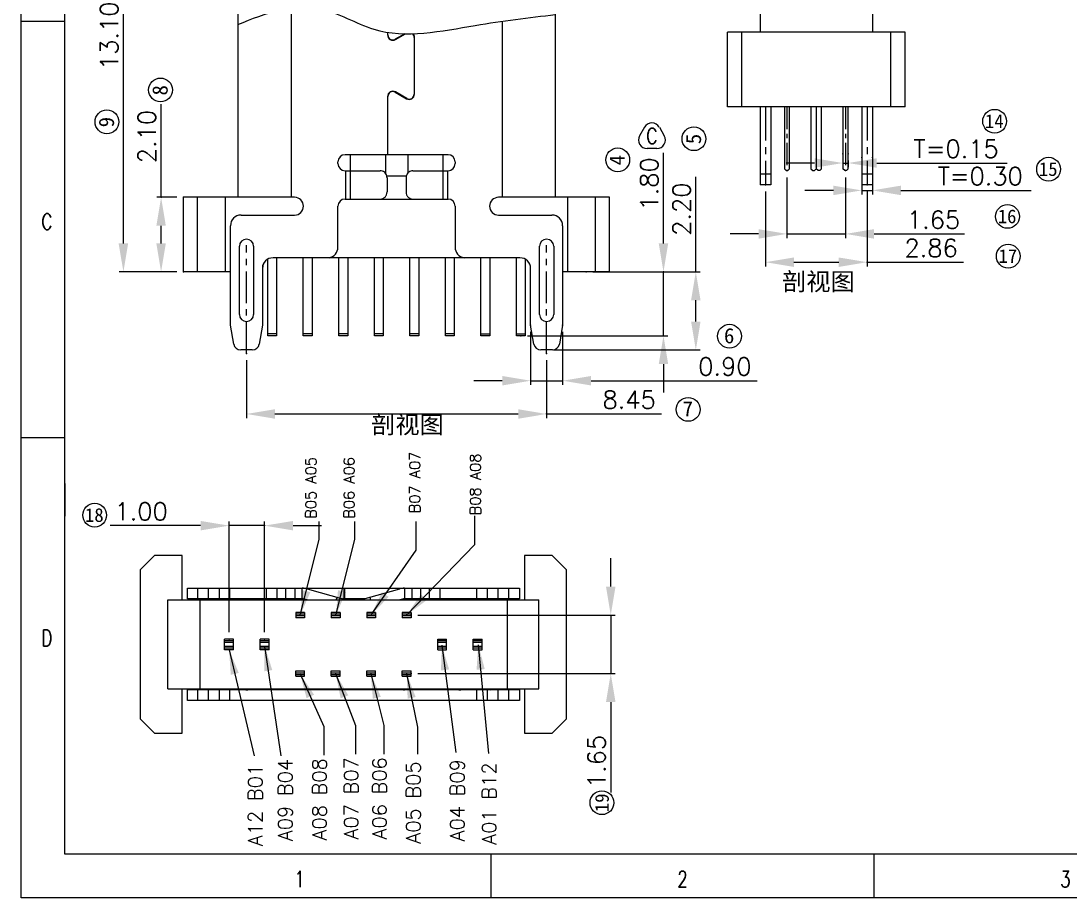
# Model space of a CAD drawing. Extents: x 2510 to 2656, y 708 to 759.
# Drawn here: x 2510.31 to 2539.87, y 709.3 to 734.01 of the extents above; entities that cross this region are included whole.
import ezdxf
from ezdxf.enums import TextEntityAlignment as Align

# ---------------------------------------------------------------- set-up
doc = ezdxf.new("R2010")
doc.units = 0
doc.header["$MEASUREMENT"] = 0
doc.linetypes.add('CENTER', pattern=[50.8, 31.75, -6.35, 6.35, -6.35])
doc.layers.get('0').update_dxf_attribs({"linetype": 'CONTINUOUS', "lineweight": 20})
doc.layers.add('HANBO', color=7, linetype='CONTINUOUS', lineweight=9)
doc.styles.add('ROMANS', font='ROMANS.SHX', dxfattribs={"bigfont": 'gbcbig.shx'})
doc.styles.get("Standard").update_dxf_attribs({"font": 'simplex.shx', "bigfont": 'gbcbig.shx'})
doc.styles.add('style2', font='')
doc.styles.get('style2').set_extended_font_data('SimSun')
doc.dimstyles.new('汉博电子', dxfattribs={"dimtxt": 0.5, "dimasz": 0.8, "dimexe": 0.12, "dimexo": 0.19, "dimgap": 0.15, "dimtad": 1, "dimzin": 1, "dimdsep": 46, "dimtxsty": 'ROMANS', "dimcen": 2.13, "dimclrd": 3, "dimclre": 3, "dimclrt": 2, "dimazin": 2, "dimtfac": 1, "dimtmove": 0, "dimatfit": 3, "dimfxl": 1, "dimlwd": 13, "dimlwe": 13, "dimarcsym": 0})

# ---------------------------------------------------------------- blocks, each defined once
blk = doc.blocks.new('*D11')
at = {"color": 3, "lineweight": 13, "transparency": 16777216}
for p, q in [((2514.257, 729.038), (2514.257, 731.661)), ((2514.696, 729.038), (2514.137, 729.038)), ((2514.257, 727.738), (2514.257, 728.238)), ((2514.696, 726.938), (2514.137, 726.938))]:
    blk.add_line(p, q, dxfattribs=at)
at = {"color": 3, "transparency": 16777216}
for points in [[(2514.124, 728.238), (2514.39, 728.238), (2514.257, 729.038)], [(2514.124, 727.738), (2514.39, 727.738), (2514.257, 726.938)]]:
    blk.add_solid(points, dxfattribs=at)
at = {"layer": 'HANBO', "color": 0, "transparency": 16777216}
for p in [(2514.257, 729.038), (2514.886, 729.038), (2514.886, 726.938)]:
    blk.add_point(p, dxfattribs=at)
at = {"color": 2, "transparency": 16777216, "insert": (2513.857, 730.749), "char_height": 0.5, "attachment_point": 5, "rotation": 90, "style": 'ROMANS'}
blk.add_mtext('2.10', dxfattribs=at)
blk = doc.blocks.new('*D9')
at = {"color": 3, "lineweight": 13, "transparency": 16777216}
for p, q in [((2516.661, 724.448), (2516.661, 722.814)), ((2525.111, 724.448), (2525.111, 722.814)), ((2517.461, 722.934), (2524.311, 722.934)), ((2525.111, 722.934), (2528.347, 722.934))]:
    blk.add_line(p, q, dxfattribs=at)
at = {"color": 3, "transparency": 16777216}
for points in [[(2517.461, 723.067), (2517.461, 722.8), (2516.661, 722.934)], [(2524.311, 723.067), (2524.311, 722.8), (2525.111, 722.934)]]:
    blk.add_solid(points, dxfattribs=at)
at = {"layer": 'HANBO', "color": 0, "transparency": 16777216}
for p in [(2516.661, 724.638), (2525.111, 724.638), (2525.111, 722.934)]:
    blk.add_point(p, dxfattribs=at)
at = {"color": 2, "transparency": 16777216, "insert": (2527.435, 723.334), "char_height": 0.5, "attachment_point": 5, "style": 'ROMANS'}
blk.add_mtext('8.45', dxfattribs=at)
blk = doc.blocks.new('*D10')
at = {"color": 3, "lineweight": 13, "transparency": 16777216}
for p, q in [((2524.661, 725.248), (2524.661, 723.751)), ((2525.561, 725.248), (2525.561, 723.751)), ((2523.861, 723.871), (2523.061, 723.871)), ((2524.661, 723.871), (2525.561, 723.871)), ((2526.361, 723.871), (2531.042, 723.871))]:
    blk.add_line(p, q, dxfattribs=at)
at = {"color": 3, "transparency": 16777216}
for points in [[(2523.861, 724.004), (2523.861, 723.738), (2524.661, 723.871)], [(2526.361, 724.004), (2526.361, 723.738), (2525.561, 723.871)]]:
    blk.add_solid(points, dxfattribs=at)
at = {"layer": 'HANBO', "color": 0, "transparency": 16777216}
for p in [(2524.661, 725.438), (2525.561, 725.438), (2525.561, 723.871)]:
    blk.add_point(p, dxfattribs=at)
at = {"color": 2, "transparency": 16777216, "insert": (2530.131, 724.271), "char_height": 0.5, "attachment_point": 5, "style": 'ROMANS'}
blk.add_mtext('0.90', dxfattribs=at)
blk = doc.blocks.new('*D12')
at = {"color": 3, "lineweight": 13, "transparency": 16777216}
for p, q in [((2529.312, 726.938), (2529.312, 729.616)), ((2527.076, 726.938), (2529.432, 726.938)), ((2529.312, 725.538), (2529.312, 726.138)), ((2525.301, 724.738), (2529.432, 724.738))]:
    blk.add_line(p, q, dxfattribs=at)
at = {"color": 3, "transparency": 16777216}
for points in [[(2529.178, 726.138), (2529.445, 726.138), (2529.312, 726.938)], [(2529.178, 725.538), (2529.445, 725.538), (2529.312, 724.738)]]:
    blk.add_solid(points, dxfattribs=at)
at = {"layer": 'HANBO', "color": 0, "transparency": 16777216}
for p in [(2526.886, 726.938), (2529.312, 726.938), (2525.111, 724.738)]:
    blk.add_point(p, dxfattribs=at)
at = {"color": 2, "transparency": 16777216, "insert": (2528.912, 728.704), "char_height": 0.5, "attachment_point": 5, "rotation": 90, "style": 'ROMANS'}
blk.add_mtext('2.20', dxfattribs=at)
blk = doc.blocks.new('*D13')
at = {"color": 3, "lineweight": 13, "transparency": 16777216}
for p, q in [((2528.401, 727.738), (2528.401, 730.29)), ((2526.414, 726.938), (2528.521, 726.938)), ((2528.401, 725.138), (2528.401, 726.938)), ((2524.576, 725.138), (2528.521, 725.138)), ((2528.401, 724.338), (2528.401, 723.538))]:
    blk.add_line(p, q, dxfattribs=at)
at = {"color": 3, "transparency": 16777216}
for points in [[(2528.268, 727.738), (2528.534, 727.738), (2528.401, 726.938)], [(2528.268, 724.338), (2528.534, 724.338), (2528.401, 725.138)]]:
    blk.add_solid(points, dxfattribs=at)
at = {"layer": 'HANBO', "color": 0, "transparency": 16777216}
for p in [(2526.224, 726.938), (2528.401, 726.938), (2524.386, 725.138)]:
    blk.add_point(p, dxfattribs=at)
at = {"color": 2, "transparency": 16777216, "insert": (2528.001, 729.414), "char_height": 0.5, "attachment_point": 5, "rotation": 90, "style": 'ROMANS'}
blk.add_mtext('1.80', dxfattribs=at)
blk = doc.blocks.new('*D15')
at = {"color": 3, "lineweight": 13, "transparency": 16777216}
for p, q in [((2516.226, 740.038), (2513.076, 740.038)), ((2513.196, 727.738), (2513.196, 739.238)), ((2514.696, 726.938), (2513.076, 726.938))]:
    blk.add_line(p, q, dxfattribs=at)
at = {"color": 3, "transparency": 16777216}
for points in [[(2513.062, 739.238), (2513.329, 739.238), (2513.196, 740.038)], [(2513.062, 727.738), (2513.329, 727.738), (2513.196, 726.938)]]:
    blk.add_solid(points, dxfattribs=at)
at = {"layer": 'HANBO', "color": 0, "transparency": 16777216}
for p in [(2513.196, 740.038), (2516.416, 740.038), (2514.886, 726.938)]:
    blk.add_point(p, dxfattribs=at)
at = {"color": 2, "transparency": 16777216, "insert": (2512.796, 733.589), "char_height": 0.5, "attachment_point": 5, "rotation": 90, "style": 'ROMANS'}
blk.add_mtext('13.10', dxfattribs=at)
blk = doc.blocks.new('0')
for p, q in [((27.163, 28.925), (27.048, 28.725)), ((27.51, 28.925), (27.625, 28.725)), ((27.452, 28.425), (27.221, 28.425))]:
    blk.add_line(p, q)
for centre, start, end in [((27.336, 28.825), 30, 150), ((27.221, 28.625), 150, 270), ((27.452, 28.625), 270, 30)]:
    blk.add_arc(centre, 0.2, start, end)
blk = doc.blocks.new('*D17')
at = {"color": 3, "lineweight": 13, "transparency": 16777216}
for p, q in [((2516.171, 716.784), (2516.171, 719.908)), ((2517.171, 716.784), (2517.171, 719.908)), ((2515.371, 719.788), (2512.819, 719.788)), ((2517.171, 719.788), (2516.171, 719.788)), ((2517.971, 719.788), (2518.771, 719.788))]:
    blk.add_line(p, q, dxfattribs=at)
at = {"color": 3, "transparency": 16777216}
for points in [[(2515.371, 719.921), (2515.371, 719.654), (2516.171, 719.788)], [(2517.971, 719.921), (2517.971, 719.654), (2517.171, 719.788)]]:
    blk.add_solid(points, dxfattribs=at)
at = {"layer": 'HANBO', "color": 0, "transparency": 16777216}
for p in [(2517.171, 719.788), (2516.171, 716.594), (2517.171, 716.594)]:
    blk.add_point(p, dxfattribs=at)
at = {"color": 2, "transparency": 16777216, "insert": (2513.695, 720.188), "char_height": 0.5, "attachment_point": 5, "style": 'ROMANS'}
blk.add_mtext('1.00', dxfattribs=at)
blk = doc.blocks.new('*D18')
at = {"color": 3, "lineweight": 13, "transparency": 16777216}
for p, q in [((2526.917, 718.069), (2526.917, 718.869)), ((2521.486, 717.269), (2527.037, 717.269)), ((2526.917, 717.269), (2526.917, 715.619)), ((2521.486, 715.619), (2527.037, 715.619)), ((2526.917, 714.819), (2526.917, 712.267))]:
    blk.add_line(p, q, dxfattribs=at)
at = {"color": 3, "transparency": 16777216}
for points in [[(2526.783, 718.069), (2527.05, 718.069), (2526.917, 717.269)], [(2526.783, 714.819), (2527.05, 714.819), (2526.917, 715.619)]]:
    blk.add_solid(points, dxfattribs=at)
at = {"layer": 'HANBO', "color": 0, "transparency": 16777216}
for p in [(2521.296, 717.269), (2521.296, 715.619), (2526.917, 715.619)]:
    blk.add_point(p, dxfattribs=at)
at = {"color": 2, "transparency": 16777216, "insert": (2526.517, 713.143), "char_height": 0.5, "attachment_point": 5, "rotation": 90, "style": 'ROMANS'}
blk.add_mtext('1.65', dxfattribs=at)
blk = doc.blocks.new('*D21')
at = {"color": 3, "lineweight": 13, "transparency": 16777216}
for p, q in [((2531.274, 729.2), (2531.274, 727.09)), ((2534.134, 729.2), (2534.134, 727.09)), ((2532.074, 727.21), (2533.334, 727.21)), ((2534.134, 727.21), (2536.848, 727.21))]:
    blk.add_line(p, q, dxfattribs=at)
at = {"color": 3, "transparency": 16777216}
for points in [[(2532.074, 727.343), (2532.074, 727.076), (2531.274, 727.21)], [(2533.334, 727.343), (2533.334, 727.076), (2534.134, 727.21)]]:
    blk.add_solid(points, dxfattribs=at)
at = {"layer": 'HANBO', "color": 0, "transparency": 16777216}
for p in [(2531.274, 729.39), (2534.134, 729.39), (2534.134, 727.21)]:
    blk.add_point(p, dxfattribs=at)
at = {"color": 2, "transparency": 16777216, "insert": (2535.937, 727.61), "char_height": 0.5, "attachment_point": 5, "style": 'ROMANS'}
blk.add_mtext('2.86', dxfattribs=at)
blk = doc.blocks.new('*D22')
at = {"color": 3, "lineweight": 13, "transparency": 16777216}
for p, q in [((2531.879, 729.6), (2531.879, 727.887)), ((2533.529, 729.6), (2533.529, 727.887)), ((2531.079, 728.007), (2530.279, 728.007)), ((2531.879, 728.007), (2533.529, 728.007)), ((2534.329, 728.007), (2536.881, 728.007))]:
    blk.add_line(p, q, dxfattribs=at)
at = {"color": 3, "transparency": 16777216}
for points in [[(2531.079, 728.14), (2531.079, 727.873), (2531.879, 728.007)], [(2534.329, 728.14), (2534.329, 727.873), (2533.529, 728.007)]]:
    blk.add_solid(points, dxfattribs=at)
at = {"layer": 'HANBO', "color": 0, "transparency": 16777216}
for p in [(2531.879, 729.79), (2533.529, 729.79), (2533.529, 728.007)]:
    blk.add_point(p, dxfattribs=at)
at = {"color": 2, "transparency": 16777216, "insert": (2536.005, 728.407), "char_height": 0.5, "attachment_point": 5, "style": 'ROMANS'}
blk.add_mtext('1.65', dxfattribs=at)
blk = doc.blocks.new('*D23')
at = {"color": 3, "lineweight": 13, "transparency": 16777216}
for p, q in [((2532.654, 730.004), (2531.854, 730.004)), ((2533.454, 730.075), (2533.454, 729.884)), ((2533.454, 730.004), (2533.604, 730.004)), ((2533.604, 730.075), (2533.604, 729.884)), ((2534.404, 730.004), (2538.075, 730.004))]:
    blk.add_line(p, q, dxfattribs=at)
at = {"color": 3, "transparency": 16777216}
for points in [[(2532.654, 730.137), (2532.654, 729.871), (2533.454, 730.004)], [(2534.404, 730.137), (2534.404, 729.871), (2533.604, 730.004)]]:
    blk.add_solid(points, dxfattribs=at)
at = {"layer": 'HANBO', "color": 0, "transparency": 16777216}
for p in [(2533.454, 730.265), (2533.604, 730.265), (2533.604, 730.004)]:
    blk.add_point(p, dxfattribs=at)
at = {"color": 2, "transparency": 16777216, "insert": (2536.639, 730.404), "char_height": 0.5, "attachment_point": 5, "style": 'ROMANS'}
blk.add_mtext('T=0.15', dxfattribs=at)
blk = doc.blocks.new('*D24')
at = {"color": 3, "lineweight": 13, "transparency": 16777216}
for p, q in [((2533.984, 729.969), (2533.984, 729.113)), ((2534.284, 729.969), (2534.284, 729.113)), ((2533.184, 729.233), (2532.384, 729.233)), ((2533.984, 729.233), (2534.284, 729.233)), ((2535.084, 729.233), (2538.755, 729.233))]:
    blk.add_line(p, q, dxfattribs=at)
at = {"color": 3, "transparency": 16777216}
for points in [[(2533.184, 729.366), (2533.184, 729.099), (2533.984, 729.233)], [(2535.084, 729.366), (2535.084, 729.099), (2534.284, 729.233)]]:
    blk.add_solid(points, dxfattribs=at)
at = {"layer": 'HANBO', "color": 0, "transparency": 16777216}
for p in [(2533.984, 730.159), (2534.284, 730.159), (2534.284, 729.233)]:
    blk.add_point(p, dxfattribs=at)
at = {"color": 2, "transparency": 16777216, "insert": (2537.319, 729.633), "char_height": 0.5, "attachment_point": 5, "style": 'ROMANS'}
blk.add_mtext('T=0.30', dxfattribs=at)

msp = doc.modelspace()

# ---------------------------------------------------------------- linework, layer by layer
at = {"layer": 'HANBO', "color": 7, "linetype": 'Continuous'}
for p, q in [((2531.124, 744.69), (2531.124, 733.69)), ((2534.284, 744.69), (2534.284, 733.69)), ((2516.416, 740.038), (2516.416, 729.038)), ((2525.356, 740.038), (2525.356, 729.038)), ((2517.916, 734.373), (2517.916, 729.038)), ((2523.856, 733.997), (2523.856, 729.038)), ((2520.631, 733.687), (2520.631, 733.613)), ((2520.641, 733.613), (2520.641, 733.685)), ((2521.117, 733.645), (2520.851, 733.492)), ((2520.856, 733.483), (2521.136, 733.645)), ((2521.382, 733.544), (2521.382, 731.944)), ((2521.392, 731.944), (2521.392, 733.544)), ((2530.204, 731.59), (2530.204, 733.69)), ((2535.204, 733.69), (2530.204, 733.69)), ((2530.604, 731.59), (2530.604, 733.69)), ((2534.804, 731.59), (2534.804, 733.69)), ((2535.204, 731.59), (2535.204, 733.69)), ((2520.851, 731.996), (2521.167, 731.814)), ((2521.172, 731.823), (2520.856, 732.005)), ((2520.631, 731.875), (2520.631, 730.238)), ((2520.641, 730.238), (2520.641, 731.875)), ((2535.204, 731.59), (2530.204, 731.59)), ((2531.124, 731.59), (2531.124, 729.39)), ((2531.424, 731.59), (2531.424, 729.39)), ((2531.804, 731.59), (2531.804, 729.84)), ((2531.954, 729.84), (2531.954, 731.59)), ((2532.554, 731.59), (2532.554, 729.84)), ((2532.704, 731.59), (2532.704, 729.84)), ((2532.854, 729.84), (2532.854, 731.59)), ((2533.454, 731.59), (2533.454, 729.84)), ((2533.604, 729.84), (2533.604, 731.59)), ((2533.984, 731.59), (2533.984, 729.39)), ((2534.284, 731.59), (2534.284, 729.39)), ((2520.641, 730.528), (2520.631, 730.528)), ((2520.631, 730.238), (2519.436, 730.238)), ((2519.581, 730.238), (2519.581, 729.788)), ((2520.572, 730.238), (2520.572, 729.715)), ((2522.336, 730.238), (2520.641, 730.238)), ((2521.201, 730.238), (2521.201, 729.715)), ((2522.192, 730.238), (2522.192, 729.788)), ((2519.236, 729.988), (2519.236, 730.038)), ((2522.536, 730.038), (2522.536, 729.988)), ((2519.436, 729.788), (2520.425, 729.788)), ((2519.447, 729.788), (2519.447, 728.988)), ((2519.583, 729.788), (2519.583, 728.988)), ((2521.162, 729.638), (2520.61, 729.638)), ((2520.618, 729.588), (2520.618, 729.188)), ((2521.155, 729.588), (2521.155, 729.188)), ((2521.347, 729.788), (2522.336, 729.788)), ((2522.189, 729.788), (2522.189, 728.988)), ((2522.325, 729.788), (2522.325, 728.988)), ((2531.424, 729.69), (2531.124, 729.69)), ((2531.804, 729.84), (2531.854, 729.79)), ((2531.854, 729.79), (2531.904, 729.79)), ((2531.904, 729.79), (2531.954, 729.84)), ((2532.554, 729.84), (2532.604, 729.79)), ((2532.604, 729.79), (2532.654, 729.79)), ((2532.654, 729.79), (2532.704, 729.84)), ((2532.754, 729.79), (2532.704, 729.84)), ((2532.804, 729.79), (2532.754, 729.79)), ((2532.854, 729.84), (2532.804, 729.79)), ((2533.504, 729.79), (2533.454, 729.84)), ((2533.554, 729.79), (2533.504, 729.79)), ((2533.604, 729.84), (2533.554, 729.79)), ((2534.284, 729.69), (2533.984, 729.69)), ((2531.424, 729.39), (2531.124, 729.39)), ((2534.284, 729.39), (2533.984, 729.39)), ((2514.886, 726.938), (2514.886, 729.038)), ((2517.916, 729.038), (2514.886, 729.038)), ((2515.286, 726.938), (2515.286, 729.038)), ((2516.066, 726.938), (2516.066, 729.038)), ((2518.016, 729.038), (2516.416, 729.038)), ((2523.856, 729.038), (2523.756, 729.038)), ((2526.886, 729.038), (2523.856, 729.038)), ((2525.706, 726.938), (2525.706, 729.038)), ((2526.486, 726.938), (2526.486, 729.038)), ((2526.886, 726.938), (2526.886, 729.038)), ((2519.236, 727.63), (2519.236, 728.788)), ((2519.436, 728.988), (2522.336, 728.988)), ((2522.536, 728.788), (2522.536, 727.63)), ((2516.511, 728.538), (2518.016, 728.538)), ((2523.756, 728.538), (2525.261, 728.538)), ((2516.211, 725.438), (2516.211, 728.238)), ((2525.561, 728.238), (2525.561, 725.438)), ((2517.261, 725.138), (2517.261, 727.294)), ((2518.511, 727.334), (2517.411, 727.334)), ((2517.511, 727.334), (2517.511, 725.138)), ((2518.261, 725.138), (2518.261, 727.334)), ((2519.511, 727.334), (2518.511, 727.334)), ((2518.511, 727.334), (2518.511, 725.138)), ((2519.261, 725.138), (2519.261, 727.334)), ((2520.511, 727.334), (2519.511, 727.334)), ((2519.511, 727.334), (2519.511, 725.138)), ((2520.261, 725.138), (2520.261, 727.334)), ((2521.511, 727.334), (2520.511, 727.334)), ((2520.511, 727.334), (2520.511, 725.138)), ((2521.261, 725.138), (2521.261, 727.334)), ((2522.511, 727.334), (2521.511, 727.334)), ((2521.511, 727.334), (2521.511, 725.138)), ((2522.261, 725.138), (2522.261, 727.334)), ((2523.261, 727.334), (2522.511, 727.334)), ((2522.511, 727.334), (2522.511, 725.138)), ((2524.361, 727.334), (2523.261, 727.334)), ((2523.261, 725.138), (2523.261, 727.334)), ((2523.511, 727.334), (2523.511, 725.138)), ((2524.261, 725.138), (2524.261, 727.334)), ((2524.511, 727.294), (2524.511, 725.138)), ((2516.211, 726.938), (2514.886, 726.938)), ((2517.111, 727.034), (2517.111, 725.438)), ((2524.661, 725.438), (2524.661, 727.034)), ((2526.886, 726.938), (2525.561, 726.938)), ((2517.511, 725.188), (2517.261, 725.188)), ((2518.511, 725.188), (2518.261, 725.188)), ((2519.511, 725.188), (2519.261, 725.188)), ((2520.511, 725.188), (2520.261, 725.188)), ((2521.511, 725.188), (2521.261, 725.188)), ((2522.511, 725.188), (2522.261, 725.188)), ((2523.261, 725.188), (2523.511, 725.188)), ((2524.261, 725.188), (2524.511, 725.188)), ((2517.511, 725.138), (2517.261, 725.138)), ((2518.511, 725.138), (2518.261, 725.138)), ((2519.511, 725.138), (2519.261, 725.138)), ((2520.511, 725.138), (2520.261, 725.138)), ((2521.511, 725.138), (2521.261, 725.138)), ((2522.511, 725.138), (2522.261, 725.138)), ((2523.511, 725.138), (2523.261, 725.138)), ((2524.511, 725.138), (2524.261, 725.138)), ((2516.811, 724.738), (2516.511, 724.738)), ((2525.261, 724.738), (2524.961, 724.738)), ((2514.071, 718.944), (2513.671, 718.544)), ((2514.851, 718.944), (2514.071, 718.944)), ((2514.851, 717.694), (2514.851, 718.944)), ((2524.491, 718.944), (2524.491, 717.694)), ((2525.271, 718.944), (2524.491, 718.944)), ((2525.671, 718.544), (2525.271, 718.944)), ((2513.671, 718.544), (2513.671, 714.344)), ((2525.671, 714.344), (2525.671, 718.544)), ((2514.996, 717.724), (2514.996, 718.024)), ((2514.996, 718.024), (2519.426, 718.024)), ((2515.296, 717.724), (2515.296, 718.024)), ((2515.596, 717.724), (2515.596, 718.024)), ((2515.896, 718.024), (2515.896, 717.724)), ((2516.196, 717.724), (2516.196, 718.024)), ((2517.228, 717.724), (2517.228, 718.024)), ((2517.525, 717.724), (2517.525, 718.024)), ((2517.771, 717.724), (2517.771, 718.024)), ((2518.021, 718.024), (2518.021, 717.724)), ((2518.221, 718.024), (2518.221, 717.724)), ((2518.368, 718.005), (2519.403, 717.713)), ((2519.19, 717.694), (2519.211, 717.767)), ((2519.416, 717.724), (2519.416, 718.024)), ((2519.426, 717.724), (2519.426, 718.024)), ((2519.426, 718.024), (2524.346, 718.024)), ((2519.94, 717.713), (2520.975, 718.005)), ((2520.132, 717.767), (2520.153, 717.694)), ((2521.121, 717.724), (2521.121, 718.024)), ((2521.321, 718.024), (2521.321, 717.724)), ((2521.571, 717.724), (2521.571, 718.024)), ((2521.818, 717.724), (2521.818, 718.024)), ((2522.114, 717.724), (2522.114, 718.024)), ((2523.146, 717.724), (2523.146, 718.024)), ((2523.446, 717.724), (2523.446, 718.024)), ((2523.746, 717.724), (2523.746, 718.024)), ((2524.046, 717.724), (2524.046, 718.024)), ((2524.346, 718.024), (2524.346, 717.724)), ((2514.451, 715.194), (2514.451, 717.694)), ((2514.451, 717.694), (2524.891, 717.694)), ((2518.232, 717.724), (2514.996, 717.724)), ((2515.346, 717.694), (2515.346, 715.194)), ((2518.366, 717.694), (2518.287, 717.716)), ((2519.426, 717.724), (2519.363, 717.724)), ((2519.398, 717.694), (2519.403, 717.713)), ((2519.98, 717.724), (2519.426, 717.724)), ((2519.94, 717.713), (2519.945, 717.694)), ((2521.056, 717.716), (2520.977, 717.694)), ((2524.346, 717.724), (2521.111, 717.724)), ((2523.996, 717.694), (2523.996, 715.194)), ((2524.891, 715.194), (2524.891, 717.694)), ((2518.046, 717.344), (2518.046, 717.194)), ((2518.296, 717.344), (2518.046, 717.344)), ((2518.296, 717.294), (2518.046, 717.294)), ((2518.296, 717.244), (2518.046, 717.244)), ((2518.296, 717.194), (2518.046, 717.194)), ((2518.296, 717.344), (2518.296, 717.194)), ((2519.046, 717.344), (2519.046, 717.194)), ((2519.296, 717.344), (2519.046, 717.344)), ((2519.296, 717.294), (2519.046, 717.294)), ((2519.296, 717.244), (2519.046, 717.244)), ((2519.296, 717.194), (2519.046, 717.194)), ((2519.296, 717.344), (2519.296, 717.194)), ((2520.046, 717.344), (2520.046, 717.194)), ((2520.296, 717.344), (2520.046, 717.344)), ((2520.296, 717.294), (2520.046, 717.294)), ((2520.296, 717.244), (2520.046, 717.244)), ((2520.296, 717.194), (2520.046, 717.194)), ((2520.296, 717.344), (2520.296, 717.194)), ((2521.046, 717.344), (2521.046, 717.194)), ((2521.296, 717.344), (2521.046, 717.344)), ((2521.296, 717.294), (2521.046, 717.294)), ((2521.296, 717.244), (2521.046, 717.244)), ((2521.296, 717.194), (2521.046, 717.194)), ((2521.296, 717.344), (2521.296, 717.194)), ((2516.046, 716.294), (2516.046, 716.594)), ((2516.296, 716.594), (2516.046, 716.594)), ((2516.296, 716.294), (2516.296, 716.594)), ((2517.046, 716.294), (2517.046, 716.594)), ((2517.296, 716.594), (2517.046, 716.594)), ((2517.296, 716.294), (2517.296, 716.594)), ((2522.046, 716.294), (2522.046, 716.594)), ((2522.046, 716.594), (2522.296, 716.594)), ((2522.296, 716.294), (2522.296, 716.594)), ((2523.046, 716.294), (2523.046, 716.594)), ((2523.046, 716.594), (2523.296, 716.594)), ((2523.296, 716.294), (2523.296, 716.594)), ((2516.296, 716.544), (2516.046, 716.544)), ((2516.296, 716.494), (2516.046, 716.494)), ((2516.046, 716.394), (2516.296, 716.394)), ((2516.046, 716.344), (2516.296, 716.344)), ((2516.296, 716.294), (2516.046, 716.294)), ((2517.296, 716.544), (2517.046, 716.544)), ((2517.296, 716.494), (2517.046, 716.494)), ((2517.046, 716.394), (2517.296, 716.394)), ((2517.046, 716.344), (2517.296, 716.344)), ((2517.296, 716.294), (2517.046, 716.294)), ((2522.296, 716.544), (2522.046, 716.544)), ((2522.296, 716.494), (2522.046, 716.494)), ((2522.046, 716.394), (2522.296, 716.394)), ((2522.046, 716.344), (2522.296, 716.344)), ((2522.046, 716.294), (2522.296, 716.294)), ((2523.296, 716.544), (2523.046, 716.544)), ((2523.296, 716.494), (2523.046, 716.494)), ((2523.046, 716.394), (2523.296, 716.394)), ((2523.046, 716.344), (2523.296, 716.344)), ((2523.046, 716.294), (2523.296, 716.294)), ((2518.046, 715.544), (2518.046, 715.694)), ((2518.046, 715.694), (2518.296, 715.694)), ((2518.296, 715.544), (2518.296, 715.694)), ((2519.046, 715.544), (2519.046, 715.694)), ((2519.046, 715.694), (2519.296, 715.694)), ((2519.296, 715.544), (2519.296, 715.694)), ((2520.046, 715.544), (2520.046, 715.694)), ((2520.046, 715.694), (2520.296, 715.694)), ((2520.296, 715.544), (2520.296, 715.694)), ((2521.046, 715.544), (2521.046, 715.694)), ((2521.046, 715.694), (2521.296, 715.694)), ((2521.296, 715.544), (2521.296, 715.694)), ((2518.046, 715.644), (2518.296, 715.644)), ((2518.046, 715.594), (2518.296, 715.594)), ((2518.046, 715.544), (2518.296, 715.544)), ((2519.046, 715.644), (2519.296, 715.644)), ((2519.046, 715.594), (2519.296, 715.594)), ((2519.046, 715.544), (2519.296, 715.544)), ((2520.046, 715.644), (2520.296, 715.644)), ((2520.046, 715.594), (2520.296, 715.594)), ((2520.046, 715.544), (2520.296, 715.544)), ((2521.046, 715.644), (2521.296, 715.644)), ((2521.046, 715.594), (2521.296, 715.594)), ((2521.046, 715.544), (2521.296, 715.544)), ((2514.451, 715.194), (2524.891, 715.194)), ((2514.851, 713.944), (2514.851, 715.194)), ((2514.996, 714.864), (2514.996, 715.164)), ((2524.346, 715.164), (2514.996, 715.164)), ((2515.296, 714.864), (2515.296, 715.164)), ((2515.596, 714.864), (2515.596, 715.164)), ((2515.896, 715.164), (2515.896, 714.864)), ((2516.196, 714.864), (2516.196, 715.164)), ((2518.287, 715.172), (2518.366, 715.194)), ((2519.198, 715.164), (2519.19, 715.194)), ((2519.403, 715.175), (2519.363, 715.164)), ((2519.403, 715.175), (2519.398, 715.194)), ((2519.945, 715.194), (2519.94, 715.175)), ((2519.98, 715.164), (2519.94, 715.175)), ((2520.153, 715.194), (2520.145, 715.164)), ((2520.977, 715.194), (2521.056, 715.172)), ((2523.146, 714.864), (2523.146, 715.164)), ((2523.446, 714.864), (2523.446, 715.164)), ((2523.746, 714.864), (2523.746, 715.164)), ((2524.046, 714.864), (2524.046, 715.164)), ((2524.346, 715.164), (2524.346, 714.864)), ((2524.491, 715.194), (2524.491, 713.944)), ((2524.346, 714.864), (2514.996, 714.864)), ((2513.671, 714.344), (2514.071, 713.944)), ((2525.271, 713.944), (2525.671, 714.344)), ((2514.071, 713.944), (2514.851, 713.944)), ((2524.491, 713.944), (2525.271, 713.944))]:
    msp.add_line(p, q, dxfattribs=at)
at = {"layer": 'HANBO'}
for p, q in [((2511.548, 733.989), (2510.313, 733.989)), ((2511.548, 722.261), (2510.313, 722.261)), ((2511.548, 720.975), (2511.548, 720.058)), ((2523.545, 710.532), (2523.545, 709.298)), ((2534.327, 710.532), (2534.327, 709.298))]:
    msp.add_line(p, q, dxfattribs=at)
at = {"layer": 'HANBO', "color": 240, "linetype": 'CENTER', "ltscale": 0.03}
for p, q in [((2531.274, 731.59), (2531.274, 729.39)), ((2534.134, 731.59), (2534.134, 729.39))]:
    msp.add_line(p, q, dxfattribs=at)
at = {"layer": 'HANBO', "color": 240, "linetype": 'CENTER', "ltscale": 0.02}
for p, q in [((2531.879, 731.59), (2531.879, 729.79)), ((2533.529, 731.59), (2533.529, 729.79))]:
    msp.add_line(p, q, dxfattribs=at)
at = {"layer": 'HANBO', "color": 7, "linetype": 'Continuous', "lineweight": 15}
for p, q in [((2516.461, 725.738), (2516.461, 727.658)), ((2516.861, 727.658), (2516.861, 725.738)), ((2524.911, 725.738), (2524.911, 727.658)), ((2525.311, 727.658), (2525.311, 725.738)), ((2517.111, 727.138), (2517.111, 725.438)), ((2525.561, 727.138), (2525.561, 725.438)), ((2516.303, 724.904), (2516.211, 725.438)), ((2517.111, 725.438), (2517.02, 724.904)), ((2524.753, 724.904), (2524.661, 725.438)), ((2525.561, 725.438), (2525.47, 724.904)), ((2516.823, 724.738), (2516.5, 724.738)), ((2525.273, 724.738), (2524.95, 724.738))]:
    msp.add_line(p, q, dxfattribs=at)
at = {"layer": 'HANBO', "color": 240, "linetype": 'CENTER', "ltscale": 0.027989}
for p, q in [((2516.661, 724.638), (2516.661, 727.688)), ((2525.111, 724.638), (2525.111, 727.688))]:
    msp.add_line(p, q, dxfattribs=at)
at = {"layer": 'HANBO', "linetype": 'Continuous', "lineweight": 0}
for points in [[(2510.313, 758.681), (2579.905, 758.681), (2579.905, 709.298), (2510.313, 709.298)], [(2511.548, 757.446), (2578.671, 757.446), (2578.673, 710.532), (2511.548, 710.532)]]:
    msp.add_lwpolyline(points, close=True, dxfattribs=at)
at = {"layer": 'HANBO', "color": 3, "ltscale": 2}
for centre in [(2514.242, 732.062), (2512.732, 731.164), (2537.725, 731.18), (2529.259, 730.688), (2527.113, 730.093), (2539.245, 729.83), (2538.087, 728.499), (2538.108, 727.38), (2530.26, 725.125), (2529.097, 723.063), (2512.387, 720.084), (2526.669, 711.983)]:
    msp.add_circle(centre, 0.335, dxfattribs=at)
at = {"layer": 'HANBO', "color": 7, "linetype": 'Continuous'}
for centre, radius, start, end in [((2520.781, 733.613), 0.15, 180, 300), ((2520.781, 733.613), 0.14, 180, 300), ((2521.242, 733.544), 0.14, 0, 46.6839), ((2521.242, 733.544), 0.15, 0, 42.9855), ((2520.781, 731.875), 0.15, 60, 180), ((2520.781, 731.875), 0.14, 60, 180), ((2521.242, 731.944), 0.15, 240, 0), ((2521.242, 731.944), 0.14, 240, 0), ((2519.436, 730.038), 0.2, 90, 180), ((2522.336, 730.038), 0.2, 0, 90), ((2519.436, 729.988), 0.2, 180, 270), ((2522.336, 729.988), 0.2, 270, 0), ((2520.409, 729.587), 0.209, 0.0398, 14.0194), ((2521.363, 729.587), 0.209, 165.9806, 179.9602), ((2518.016, 728.788), 0.25, 270, 90), ((2523.756, 728.788), 0.25, 90, 270), ((2519.436, 728.788), 0.2, 90, 180), ((2522.336, 728.788), 0.2, 0, 90), ((2516.511, 728.238), 0.3, 90, 180), ((2525.261, 728.238), 0.3, 0, 90), ((2518.936, 727.63), 0.3, 279.5941, 360), ((2522.836, 727.63), 0.3, 180, 260.4059), ((2517.411, 727.034), 0.3, 90, 180), ((2524.361, 727.034), 0.3, 0, 90), ((2518.232, 717.524), 0.5, 74.2183, 90), ((2521.111, 717.524), 0.5, 90, 105.7817), ((2516.701, 716.524), 1.5, 126.6204, 128.7189), ((2516.701, 716.524), 1.2, 90, 101.0476), ((2518.232, 717.524), 0.2, 74.2183, 90), ((2521.111, 717.524), 0.2, 90, 105.7817), ((2522.641, 716.524), 1.2, 78.9524, 90), ((2522.641, 716.524), 1.5, 51.2811, 53.3796), ((2516.701, 716.364), 1.5, 231.2811, 233.3796), ((2516.701, 716.364), 1.2, 258.9524, 270), ((2521.111, 715.364), 0.2, 254.2183, 270), ((2522.641, 716.364), 1.2, 270, 281.0476), ((2522.641, 716.364), 1.5, 306.6204, 308.7189)]:
    msp.add_arc(centre, radius, start, end, dxfattribs=at)
at = {"layer": 'HANBO', "color": 7, "linetype": 'Continuous', "lineweight": 15}
for centre, start, end in [((2516.661, 727.658), 0, 180), ((2525.111, 727.658), 0, 180), ((2516.661, 725.738), 180, 0), ((2525.111, 725.738), 180, 0), ((2516.5, 724.938), 189.7276, 270), ((2516.823, 724.938), 270, 350.2724), ((2524.95, 724.938), 189.7276, 270), ((2525.273, 724.938), 270, 350.2724)]:
    msp.add_arc(centre, 0.2, start, end, dxfattribs=at)
at = {"layer": 'HANBO'}
msp.add_open_spline([(2516.416, 733.903), (2517.21, 734.235), (2518.528, 734.705), (2520.6, 733.375), (2522.929, 733.898), (2524.611, 734.099), (2525.356, 734.188)], degree=3, knots=[0.30341, 0.30341, 0.30341, 0.30341, 2.697852, 4.298878, 7.160646, 9.433905, 9.433905, 9.433905, 9.433905], dxfattribs=at)
at = {"layer": 'HANBO', "color": 7, "linetype": 'Continuous'}
for points, knots in [([(2520.612, 729.638), (2520.606, 729.659), (2520.589, 729.7), (2520.546, 729.748), (2520.489, 729.78), (2520.446, 729.788), (2520.425, 729.788)], [0, 0, 0, 0, 0.254181, 0.505446, 0.753677, 1, 1, 1, 1]), ([(2521.347, 729.788), (2521.326, 729.788), (2521.284, 729.78), (2521.227, 729.748), (2521.183, 729.7), (2521.166, 729.659), (2521.161, 729.638)], [0, 0, 0, 0, 0.246323, 0.494554, 0.745819, 1, 1, 1, 1]), ([(2520.425, 728.988), (2520.45, 728.988), (2520.501, 728.998), (2520.565, 729.043), (2520.608, 729.109), (2520.618, 729.162), (2520.618, 729.188)], [0, 0, 0, 0, 0.245578, 0.493727, 0.745548, 1, 1, 1, 1]), ([(2521.155, 729.188), (2521.155, 729.162), (2521.165, 729.109), (2521.207, 729.043), (2521.271, 728.998), (2521.322, 728.988), (2521.347, 728.988)], [0, 0, 0, 0, 0.254452, 0.506273, 0.754422, 1, 1, 1, 1])]:
    msp.add_open_spline(points, degree=3, knots=knots, dxfattribs=at)

# ---------------------------------------------------------------- block references
at = {"layer": 'HANBO', "xscale": 1.200000000000728, "yscale": 1.200000000000728, "zscale": 1.200000000000728}
msp.add_blockref('0', (2495.273, 696.302), dxfattribs=at)

# ---------------------------------------------------------------- texts
at = {"color": 3, "char_height": 0.5, "attachment_point": 1}
for insert, width in [((2531.74, 726.914), 2.48051), ((2520.17, 722.885), 2.0526)]:
    msp.add_mtext('{\\fNSimSun|b0|i0|c134|p49;剖视图}', dxfattribs=dict(at, insert=insert, width=width))
at = {"color": 2, "rotation": 90}
for s, insert, char_height, attachment_point in [('\\A1; B05 A05', (2518.324, 719.778), 0.3, 1), ('\\A1; B06 A06', (2519.399, 719.778), 0.3, 1), ('\\A1; B07 A07', (2521.248, 719.931), 0.3, 1), ('\\A1; B08 A08', (2522.955, 719.876), 0.3, 1), ('\\A1;A09 B04', (2517.953, 713.215), 0.4, 9), ('\\A1; A08 B08', (2518.518, 713.234), 0.4, 3), ('\\A1; A07 B07', (2519.409, 713.262), 0.4, 3), ('\\A1; A06 B06', (2520.207, 713.262), 0.4, 3), ('\\A1; A05 B05', (2521.16, 713.144), 0.4, 3), ('\\A1;A04 B09', (2522.795, 713.209), 0.4, 9), ('\\A1;A01 B12', (2523.694, 713.114), 0.4, 9), ('\\A1;A12 B01', (2517.109, 713.074), 0.4, 9)]:
    msp.add_mtext(s, dxfattribs=dict(at, insert=insert, char_height=char_height, attachment_point=attachment_point))
at = {"layer": 'HANBO', "color": 3, "style": 'style2'}
for s, height, p in [('8', 0.43, (2514.442, 731.907)), ('9', 0.43, (2512.932, 731.01)), ('5', 0.43, (2529.459, 730.534)), ('4', 0.43, (2527.313, 729.939)), ('19', 0.3866, (2526.862, 711.717))]:
    msp.add_text(s, height=height, rotation=90, dxfattribs=at).set_placement(p)
for s, height, p in [('14', 0.3866, (2537.452, 730.99)), ('15', 0.3866, (2538.971, 729.64)), ('16', 0.3866, (2537.813, 728.308)), ('17', 0.3866, (2537.834, 727.19)), ('6', 0.43, (2530.105, 724.925)), ('7', 0.43, (2528.942, 722.863)), ('18', 0.3866, (2512.114, 719.894))]:
    msp.add_text(s, height=height, dxfattribs=at).set_placement(p)
at = {"layer": 'HANBO', "width": 0.8}
msp.add_text('C', height=0.44, dxfattribs=at).set_placement((2528.075, 730.544), align=Align.CENTER)
at = {"layer": 'HANBO', "style": 'ROMANS', "width": 0.75}
for s, p in [('C', (2511.041, 728.125)), ('D', (2511.041, 716.396)), ('1', (2518.154, 709.601)), ('2', (2528.936, 709.601)), ('3', (2539.718, 709.601))]:
    msp.add_text(s, height=0.453, dxfattribs=at).set_placement(p, align=Align.CENTER)

# ---------------------------------------------------------------- dimensions: what is measured, and where the dimension line sits
at = {"color": 2}
for base, p1, p2, picture, middle in [((2513.196, 740.038), (2514.886, 726.938), (2516.416, 740.038), '*D15', (2513.196, 733.589)), ((2514.257, 729.038), (2514.886, 726.938), (2514.886, 729.038), '*D11', (2514.257, 730.749)), ((2528.401, 726.938), (2524.386, 725.138), (2526.224, 726.938), '*D13', (2528.401, 729.414)), ((2529.312, 726.938), (2525.111, 724.738), (2526.886, 726.938), '*D12', (2529.312, 728.704))]:
    dim = msp.add_linear_dim(base=base, p1=p1, p2=p2, angle=90, dimstyle='汉博电子', dxfattribs=at)
    dim.commit()
    dim.dimension.update_dxf_attribs({"geometry": picture, "text_midpoint": middle, "dimtype": 160})
for base, p1, p2, picture, middle in [((2533.604, 730.004), (2533.454, 730.265), (2533.604, 730.265), '*D23', (2536.639, 730.004)), ((2534.284, 729.233), (2533.984, 730.159), (2534.284, 730.159), '*D24', (2537.319, 729.233))]:
    dim = msp.add_linear_dim(base=base, p1=p1, p2=p2, text='T=<>', dimstyle='汉博电子')
    dim.commit()
    dim.dimension.update_dxf_attribs({"geometry": picture, "text_midpoint": middle, "dimtype": 160})
for base, p1, p2, picture, middle in [((2533.529, 728.007), (2531.879, 729.79), (2533.529, 729.79), '*D22', (2536.005, 728.007)), ((2534.134, 727.21), (2531.274, 729.39), (2534.134, 729.39), '*D21', (2535.937, 727.21)), ((2525.561, 723.871), (2524.661, 725.438), (2525.561, 725.438), '*D10', (2530.131, 723.871)), ((2525.111, 722.934), (2516.661, 724.638), (2525.111, 724.638), '*D9', (2527.435, 722.934)), ((2517.171, 719.788), (2516.171, 716.594), (2517.171, 716.594), '*D17', (2513.695, 719.788))]:
    dim = msp.add_linear_dim(base=base, p1=p1, p2=p2, dimstyle='汉博电子', dxfattribs=at)
    dim.commit()
    dim.dimension.update_dxf_attribs({"geometry": picture, "text_midpoint": middle, "dimtype": 160})
dim = msp.add_linear_dim(base=(2526.917, 715.619), p1=(2521.296, 717.269), p2=(2521.296, 715.619), angle=90, dimstyle='汉博电子', dxfattribs=at)
dim.commit()
dim.dimension.update_dxf_attribs({"geometry": '*D18', "text_midpoint": (2526.517, 713.143)})

# ---------------------------------------------------------------- leaders
at = {"color": 2, "annotation_type": 0, "has_hookline": 1, "horizontal_direction": (0, 1, 0)}
for points, hookline_direction in [([(2518.177, 717.263), (2518.712, 719.394), (2518.712, 719.906)], 0), ([(2519.179, 717.263), (2519.712, 719.394), (2519.712, 719.906)], 0), ([(2520.169, 717.271), (2521.436, 719.101), (2521.436, 719.906)], 0), ([(2521.168, 717.266), (2523.091, 719.26), (2523.091, 720.065)], 0), ([(2516.171, 716.294), (2516.874, 713.305)], 1), ([(2517.171, 716.394), (2517.633, 713.305)], 1), ([(2522.161, 716.417), (2522.553, 713.395)], 1), ([(2523.188, 716.434), (2523.476, 713.371)], 1), ([(2518.171, 715.615), (2518.838, 714.129), (2518.838, 713.324)], 1), ([(2519.171, 715.621), (2519.729, 714.157), (2519.729, 713.352)], 1), ([(2520.161, 715.618), (2520.527, 714.157), (2520.527, 713.352)], 1), ([(2521.171, 715.622), (2521.48, 714.112), (2521.48, 713.354)], 1)]:
    msp.add_leader(points, dimstyle='汉博电子', override={"dimtxt": 1, "dimasz": 0.7, "dimexe": 0.5, "dimexo": 0.5, "dimtad": 0, "dimzin": 0, "dimcen": 0, "dimtol": 0, "dimtzin": 0, "dimarcsym": 2}, dxfattribs=dict(at, hookline_direction=hookline_direction))

doc.saveas('drawing.dxf')
